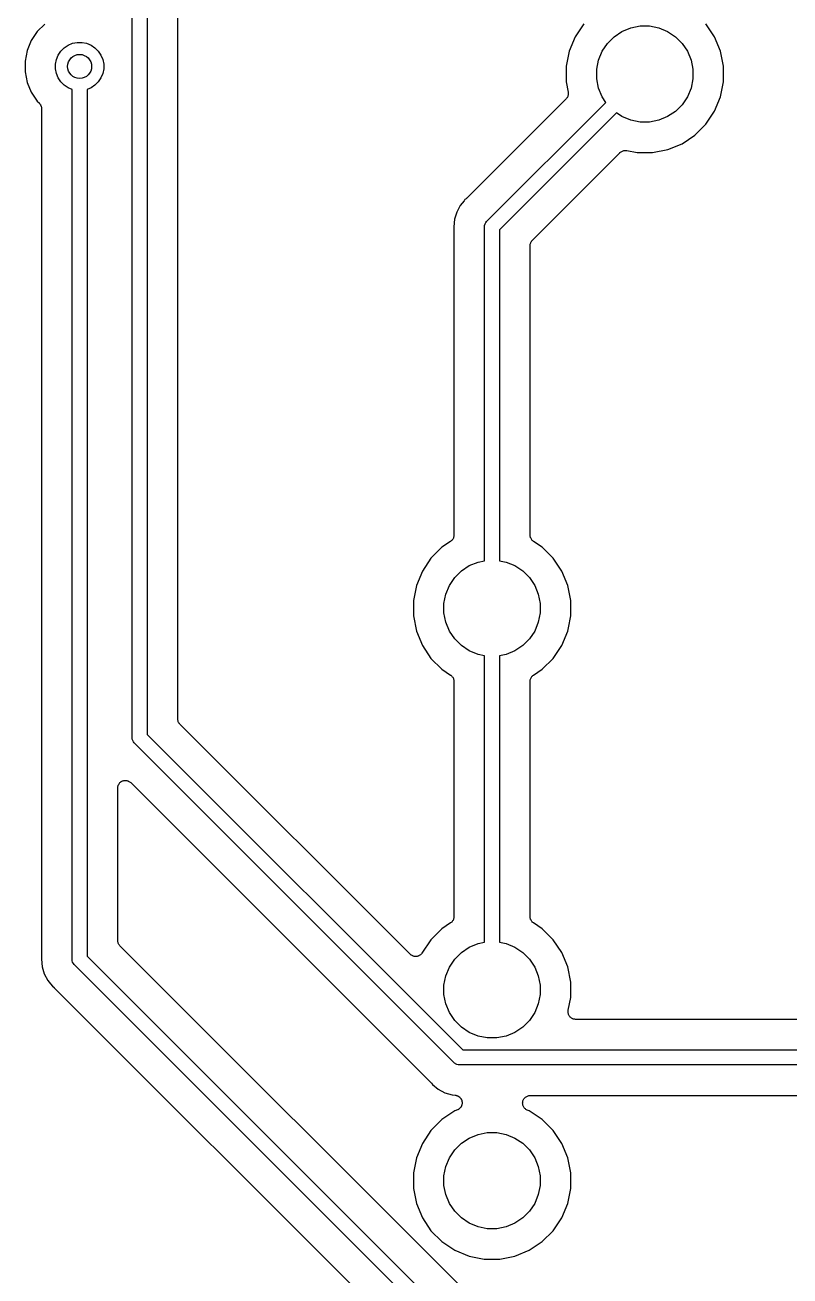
# Model space of a CAD drawing. Extents: x 19 to 115, y -142 to -17.
# Drawn here: x 65.89 to 78.61, y -60.01 to -39.19 of the extents above; entities that cross this region are included whole.
import ezdxf

# ---------------------------------------------------------------- set-up
doc = ezdxf.new("R2010")
doc.units = 0
doc.layers.add('BLACK', color=7, linetype='CONTINUOUS')

msp = doc.modelspace()

# ---------------------------------------------------------------- linework, layer by layer
at = {"layer": 'BLACK', "linetype": 'CONTINUOUS'}
for p, q in [((67.675, -51.0439), (67.675, -36.9768)), ((67.925, -36.9311), (67.925, -50.9982)), ((68.433, -50.7352), (68.433, -36.9623)), ((66.0967, -39.2992), (65.9973, -39.4479)), ((66.2232, -39.1727), (66.0967, -39.2992)), ((75.184, -39.1712), (75.0409, -39.3854)), ((75.69, -39.3836), (75.8211, -39.296)), ((75.8211, -39.296), (75.9666, -39.2357)), ((75.9666, -39.2357), (76.1212, -39.205)), ((76.1212, -39.205), (76.2788, -39.205)), ((76.2788, -39.205), (76.4334, -39.2357)), ((76.4334, -39.2357), (76.5789, -39.296)), ((76.5789, -39.296), (76.71, -39.3836)), ((77.3591, -39.3854), (77.216, -39.1712)), ((65.9973, -39.4479), (65.9289, -39.6131)), ((66.547, -39.5673), (66.6125, -39.5235)), ((66.6125, -39.5235), (66.6853, -39.4934)), ((66.6853, -39.4934), (66.7626, -39.478)), ((66.7626, -39.478), (66.8414, -39.478)), ((66.8414, -39.478), (66.9187, -39.4934)), ((66.9187, -39.4934), (66.9915, -39.5235)), ((66.9915, -39.5235), (67.057, -39.5673)), ((75.0409, -39.3854), (74.9423, -39.6235)), ((75.491, -39.6261), (75.5786, -39.495)), ((75.5786, -39.495), (75.69, -39.3836)), ((76.71, -39.3836), (76.8214, -39.495)), ((76.8214, -39.495), (76.909, -39.6261)), ((77.4577, -39.6235), (77.3591, -39.3854)), ((65.9289, -39.6131), (65.894, -39.7886)), ((66.402, -39.8386), (66.4174, -39.7613)), ((66.4174, -39.7613), (66.4475, -39.6885)), ((66.4475, -39.6885), (66.4913, -39.623)), ((66.4913, -39.623), (66.547, -39.5673)), ((67.057, -39.5673), (67.1127, -39.623)), ((67.1127, -39.623), (67.1565, -39.6885)), ((67.1565, -39.6885), (67.1866, -39.7613)), ((67.1866, -39.7613), (67.202, -39.8386)), ((74.9423, -39.6235), (74.892, -39.8762)), ((75.4307, -39.7716), (75.491, -39.6261)), ((76.909, -39.6261), (76.9693, -39.7716)), ((77.508, -39.8762), (77.4577, -39.6235)), ((65.894, -39.7886), (65.894, -39.9674)), ((65.894, -39.9674), (65.9289, -40.1429)), ((66.402, -39.9174), (66.402, -39.8386)), ((66.4174, -39.9947), (66.402, -39.9174)), ((67.202, -39.9174), (67.1866, -39.9947)), ((67.202, -39.8386), (67.202, -39.9174)), ((74.892, -39.8762), (74.892, -40.1338)), ((75.4, -39.9262), (75.4307, -39.7716)), ((75.4, -40.0838), (75.4, -39.9262)), ((76.9693, -39.7716), (77, -39.9262)), ((77, -39.9262), (77, -40.0838)), ((77.508, -40.1338), (77.508, -39.8762)), ((65.9289, -40.1429), (65.9973, -40.3081)), ((66.4475, -40.0675), (66.4174, -39.9947)), ((66.4913, -40.133), (66.4475, -40.0675)), ((66.547, -40.1887), (66.4913, -40.133)), ((67.1127, -40.133), (67.057, -40.1887)), ((67.1565, -40.0675), (67.1127, -40.133)), ((67.1866, -39.9947), (67.1565, -40.0675)), ((74.892, -40.1338), (74.9259, -40.3041)), ((75.4307, -40.2384), (75.4, -40.0838)), ((77, -40.0838), (76.9693, -40.2384)), ((77.4577, -40.3865), (77.508, -40.1338)), ((65.9973, -40.3081), (66.0967, -40.4568)), ((66.6125, -40.2325), (66.547, -40.1887)), ((66.677, -40.2592), (66.6125, -40.2325)), ((66.677, -54.7309), (66.677, -40.2592)), ((66.9915, -40.2325), (66.927, -40.2592)), ((66.927, -40.2592), (66.927, -54.6852)), ((67.057, -40.1887), (66.9915, -40.2325)), ((74.9181, -40.3788), (74.9124, -40.3891)), ((74.9183, -40.3782), (74.9181, -40.3788)), ((74.9186, -40.3777), (74.9183, -40.3782)), ((74.922, -40.3664), (74.9186, -40.3777)), ((74.9256, -40.3552), (74.922, -40.3664)), ((74.9258, -40.354), (74.9256, -40.3546)), ((74.9256, -40.3546), (74.9256, -40.3552)), ((74.927, -40.3422), (74.9258, -40.354)), ((74.9259, -40.3041), (74.926, -40.3046)), ((74.926, -40.3046), (74.926, -40.3047)), ((74.926, -40.3047), (74.926, -40.3047)), ((74.926, -40.3047), (74.9262, -40.3058)), ((74.9262, -40.3058), (74.9272, -40.3175)), ((74.9283, -40.3305), (74.927, -40.3422)), ((74.9272, -40.3175), (74.9283, -40.3293)), ((74.9283, -40.3293), (74.9282, -40.3299)), ((74.9282, -40.3299), (74.9283, -40.3305)), ((75.491, -40.3839), (75.4307, -40.2384)), ((75.5524, -40.4758), (75.491, -40.3839)), ((76.909, -40.3839), (76.8214, -40.515)), ((76.9693, -40.2384), (76.909, -40.3839)), ((77.3591, -40.6246), (77.4577, -40.3865)), ((66.0967, -40.4568), (66.1318, -40.4919)), ((66.1318, -40.4919), (66.1321, -40.4922)), ((66.1321, -40.4922), (66.1321, -40.4922)), ((66.1321, -40.4922), (66.1321, -40.4922)), ((66.1321, -40.4922), (66.133, -40.4932)), ((66.133, -40.4932), (66.1404, -40.5024)), ((66.1404, -40.5024), (66.1478, -40.5114)), ((66.1478, -40.5114), (66.1481, -40.512)), ((66.1481, -40.512), (66.1485, -40.5125)), ((66.1485, -40.5125), (66.1539, -40.523)), ((66.1539, -40.523), (66.1594, -40.5333)), ((66.1594, -40.5333), (66.1596, -40.534)), ((66.1596, -40.534), (66.1599, -40.5345)), ((66.1599, -40.5345), (66.1632, -40.5458)), ((66.1632, -40.5458), (66.1666, -40.557)), ((66.1666, -40.557), (66.1666, -40.5577)), ((66.1666, -40.5577), (66.1668, -40.5583)), ((66.1668, -40.5583), (66.1679, -40.57)), ((66.1679, -40.57), (66.169, -40.5817)), ((66.169, -40.5817), (66.169, -54.6997)), ((74.8911, -40.4187), (73.2388, -42.071)), ((73.5759, -42.4523), (75.5524, -40.4758)), ((74.8986, -40.4096), (74.8911, -40.4187)), ((74.9062, -40.4005), (74.8986, -40.4096)), ((74.9065, -40.4), (74.9062, -40.4005)), ((74.9068, -40.3995), (74.9065, -40.4)), ((74.9124, -40.3891), (74.9068, -40.3995)), ((76.8214, -40.515), (76.71, -40.6264)), ((75.7292, -40.6526), (73.785, -42.5968)), ((75.8211, -40.714), (75.7292, -40.6526)), ((75.9666, -40.7743), (75.8211, -40.714)), ((76.1212, -40.805), (75.9666, -40.7743)), ((76.4334, -40.7743), (76.2788, -40.805)), ((76.5789, -40.714), (76.4334, -40.7743)), ((76.71, -40.6264), (76.5789, -40.714)), ((77.216, -40.8388), (77.3591, -40.6246)), ((76.2788, -40.805), (76.1212, -40.805)), ((77.0338, -41.021), (77.216, -40.8388)), ((76.5815, -41.2627), (76.8196, -41.1641)), ((76.8196, -41.1641), (77.0338, -41.021)), ((74.3302, -42.77), (75.7863, -41.3139)), ((75.7863, -41.3139), (75.7867, -41.3135)), ((75.7867, -41.3135), (75.7876, -41.3126)), ((75.7867, -41.3135), (75.7867, -41.3135)), ((75.7867, -41.3135), (75.7867, -41.3135)), ((75.7876, -41.3126), (75.7968, -41.3053)), ((75.7968, -41.3053), (75.8059, -41.2978)), ((75.8059, -41.2978), (75.8065, -41.2976)), ((75.8065, -41.2976), (75.8069, -41.2972)), ((75.8069, -41.2972), (75.8174, -41.2918)), ((75.8174, -41.2918), (75.8278, -41.2862)), ((75.8278, -41.2862), (75.8284, -41.2861)), ((75.8284, -41.2861), (75.8289, -41.2858)), ((75.8289, -41.2858), (75.8402, -41.2825)), ((75.8402, -41.2825), (75.8516, -41.2791)), ((75.8516, -41.2791), (75.8522, -41.279)), ((75.8522, -41.279), (75.8528, -41.2789)), ((75.8528, -41.2789), (75.8644, -41.2778)), ((75.8644, -41.2778), (75.8762, -41.2767)), ((75.8762, -41.2767), (75.8768, -41.2767)), ((75.8768, -41.2767), (75.8774, -41.2767)), ((75.8774, -41.2767), (75.8891, -41.278)), ((75.8891, -41.278), (75.9009, -41.2791)), ((75.9009, -41.2791), (76.0712, -41.313)), ((76.0712, -41.313), (76.3288, -41.313)), ((76.3288, -41.313), (76.5815, -41.2627)), ((73.1311, -42.1916), (73.0724, -42.3016)), ((73.1944, -42.1146), (73.1311, -42.1916)), ((73.2102, -42.0952), (73.1944, -42.1146)), ((73.1944, -42.1146), (73.1944, -42.1146)), ((73.2296, -42.0794), (73.2102, -42.0952)), ((73.2334, -42.0756), (73.2296, -42.0794)), ((73.2375, -42.0722), (73.2334, -42.0756)), ((73.2388, -42.071), (73.2375, -42.0722)), ((73.0362, -42.4209), (73.0239, -42.545)), ((73.0724, -42.3016), (73.0362, -42.4209)), ((73.5556, -42.4752), (73.5673, -42.4609)), ((73.5673, -42.4609), (73.5712, -42.4562)), ((73.5673, -42.4609), (73.5673, -42.4609)), ((73.5712, -42.4562), (73.5759, -42.4523)), ((73.0239, -42.545), (73.0264, -42.5699)), ((73.0264, -42.5699), (73.0266, -42.5716)), ((73.0266, -42.5716), (73.0265, -42.577)), ((73.0265, -42.577), (73.027, -42.5823)), ((73.027, -42.5823), (73.027, -47.677)), ((73.5344, -42.545), (73.5355, -42.5339)), ((73.535, -42.5511), (73.5344, -42.545)), ((73.535, -48.1042), (73.535, -42.5511)), ((73.5355, -42.5339), (73.5368, -42.5205)), ((73.5368, -42.5205), (73.5382, -42.5158)), ((73.5382, -42.5158), (73.544, -42.4969)), ((73.544, -42.4969), (73.5556, -42.4752)), ((73.785, -42.5968), (73.785, -48.1042)), ((74.293, -42.858), (74.2943, -42.8464)), ((74.293, -42.8593), (74.293, -42.858)), ((74.293, -42.8594), (74.293, -42.8593)), ((74.293, -42.8598), (74.293, -42.8594)), ((74.293, -42.8594), (74.293, -42.8594)), ((74.293, -47.677), (74.293, -42.8598)), ((74.2943, -42.8464), (74.2955, -42.8347)), ((74.2955, -42.8347), (74.2957, -42.8341)), ((74.2957, -42.8341), (74.2958, -42.8334)), ((74.2958, -42.8334), (74.2993, -42.8222)), ((74.2993, -42.8222), (74.3028, -42.811)), ((74.3028, -42.811), (74.3031, -42.8104)), ((74.3031, -42.8104), (74.3033, -42.8098)), ((74.3033, -42.8098), (74.3089, -42.7995)), ((74.3089, -42.7995), (74.3145, -42.7892)), ((74.3145, -42.7892), (74.3149, -42.7886)), ((74.3149, -42.7886), (74.3152, -42.788)), ((74.3152, -42.788), (74.3227, -42.7791)), ((74.3227, -42.7791), (74.3302, -42.77)), ((72.8262, -47.879), (72.644, -48.0612)), ((72.9706, -47.7826), (72.8262, -47.879)), ((72.9797, -47.7751), (72.9706, -47.7826)), ((72.9889, -47.7677), (72.9797, -47.7751)), ((72.9892, -47.7672), (72.9889, -47.7677)), ((72.9897, -47.7668), (72.9892, -47.7672)), ((72.9972, -47.7577), (72.9897, -47.7668)), ((73.0048, -47.7487), (72.9972, -47.7577)), ((73.0051, -47.7482), (73.0048, -47.7487)), ((73.0055, -47.7477), (73.0051, -47.7482)), ((73.011, -47.7373), (73.0055, -47.7477)), ((73.0167, -47.727), (73.011, -47.7373)), ((73.0169, -47.7264), (73.0167, -47.727)), ((73.0172, -47.7259), (73.0169, -47.7264)), ((73.0206, -47.7146), (73.0172, -47.7259)), ((73.0242, -47.7034), (73.0206, -47.7146)), ((73.0243, -47.7027), (73.0242, -47.7034)), ((73.0245, -47.7022), (73.0243, -47.7027)), ((73.0257, -47.6905), (73.0245, -47.7022)), ((73.027, -47.6787), (73.0257, -47.6905)), ((73.027, -47.677), (73.027, -47.6775)), ((73.027, -47.6775), (73.027, -47.6775)), ((73.027, -47.6775), (73.027, -47.6775)), ((73.027, -47.6775), (73.027, -47.6787)), ((74.2942, -47.6887), (74.293, -47.677)), ((74.2952, -47.7004), (74.2942, -47.6887)), ((74.2954, -47.701), (74.2952, -47.7004)), ((74.2954, -47.7016), (74.2954, -47.701)), ((74.2988, -47.7129), (74.2954, -47.7016)), ((74.3021, -47.7242), (74.2988, -47.7129)), ((74.3024, -47.7248), (74.3021, -47.7242)), ((74.3026, -47.7254), (74.3024, -47.7248)), ((74.3081, -47.7358), (74.3026, -47.7254)), ((74.3135, -47.7462), (74.3081, -47.7358)), ((74.3139, -47.7467), (74.3135, -47.7462)), ((74.3142, -47.7472), (74.3139, -47.7467)), ((74.3217, -47.7564), (74.3142, -47.7472)), ((74.329, -47.7656), (74.3217, -47.7564)), ((74.3295, -47.766), (74.329, -47.7656)), ((74.3299, -47.7664), (74.3295, -47.766)), ((74.3389, -47.7739), (74.3299, -47.7664)), ((74.348, -47.7816), (74.3389, -47.7739)), ((74.349, -47.7822), (74.348, -47.7816)), ((74.349, -47.7823), (74.349, -47.7822)), ((74.349, -47.7822), (74.349, -47.7822)), ((74.3494, -47.7826), (74.349, -47.7823)), ((74.4938, -47.879), (74.3494, -47.7826)), ((74.676, -48.0612), (74.4938, -47.879)), ((72.644, -48.0612), (72.5009, -48.2754)), ((74.8191, -48.2754), (74.676, -48.0612)), ((72.5009, -48.2754), (72.4023, -48.5135)), ((73.0386, -48.385), (73.15, -48.2736)), ((73.15, -48.2736), (73.2811, -48.186)), ((73.2811, -48.186), (73.4266, -48.1257)), ((73.4266, -48.1257), (73.535, -48.1042)), ((73.785, -48.1042), (73.8934, -48.1257)), ((73.8934, -48.1257), (74.0389, -48.186)), ((74.0389, -48.186), (74.17, -48.2736)), ((74.17, -48.2736), (74.2814, -48.385)), ((74.9177, -48.5135), (74.8191, -48.2754)), ((72.951, -48.5161), (73.0386, -48.385)), ((74.2814, -48.385), (74.369, -48.5161)), ((72.4023, -48.5135), (72.352, -48.7662)), ((72.86, -48.8162), (72.8907, -48.6616)), ((72.8907, -48.6616), (72.951, -48.5161)), ((74.369, -48.5161), (74.4293, -48.6616)), ((74.4293, -48.6616), (74.46, -48.8162)), ((74.9291, -48.5707), (74.9177, -48.5135)), ((74.968, -48.7662), (74.9291, -48.5707)), ((72.352, -48.7662), (72.352, -49.0238)), ((72.86, -48.9738), (72.86, -48.8162)), ((74.46, -48.8162), (74.46, -48.9738)), ((74.968, -49.0238), (74.968, -48.7662)), ((72.352, -49.0238), (72.4023, -49.2765)), ((72.8907, -49.1284), (72.86, -48.9738)), ((72.951, -49.2739), (72.8907, -49.1284)), ((74.4293, -49.1284), (74.369, -49.2739)), ((74.46, -48.9738), (74.4293, -49.1284)), ((74.9291, -49.2193), (74.968, -49.0238)), ((72.4023, -49.2765), (72.5009, -49.5146)), ((73.0386, -49.405), (72.951, -49.2739)), ((74.369, -49.2739), (74.2814, -49.405)), ((74.8191, -49.5146), (74.9177, -49.2765)), ((74.9177, -49.2765), (74.9291, -49.2193)), ((74.9291, -49.2193), (74.9291, -49.2193)), ((72.5009, -49.5146), (72.644, -49.7288)), ((73.15, -49.5164), (73.0386, -49.405)), ((73.2811, -49.604), (73.15, -49.5164)), ((74.17, -49.5164), (74.0389, -49.604)), ((74.2814, -49.405), (74.17, -49.5164)), ((74.676, -49.7288), (74.8191, -49.5146)), ((72.644, -49.7288), (72.8262, -49.911)), ((73.4266, -49.6643), (73.2811, -49.604)), ((73.535, -49.6858), (73.4266, -49.6643)), ((73.535, -54.4542), (73.535, -49.6858)), ((73.8934, -49.6643), (73.785, -49.6858)), ((73.785, -49.6858), (73.785, -54.4542)), ((74.0389, -49.604), (73.8934, -49.6643)), ((74.4938, -49.911), (74.676, -49.7288)), ((72.8262, -49.911), (72.9706, -50.0074)), ((74.3494, -50.0074), (74.4938, -49.911)), ((72.9706, -50.0074), (72.971, -50.0077)), ((72.971, -50.0077), (72.971, -50.0078)), ((72.971, -50.0078), (72.971, -50.0078)), ((72.971, -50.0078), (72.972, -50.0084)), ((72.972, -50.0084), (72.9811, -50.0161)), ((72.9811, -50.0161), (72.9901, -50.0236)), ((72.9901, -50.0236), (72.9905, -50.024)), ((72.9905, -50.024), (72.991, -50.0244)), ((72.991, -50.0244), (72.9983, -50.0336)), ((72.9983, -50.0336), (73.0058, -50.0428)), ((73.0058, -50.0428), (73.0061, -50.0433)), ((73.0061, -50.0433), (73.0065, -50.0438)), ((73.0065, -50.0438), (73.0119, -50.0542)), ((73.0119, -50.0542), (73.0174, -50.0646)), ((73.0174, -50.0646), (73.0176, -50.0652)), ((73.0176, -50.0652), (73.0179, -50.0658)), ((73.0179, -50.0658), (73.0212, -50.0771)), ((73.0212, -50.0771), (73.0246, -50.0884)), ((73.0246, -50.0884), (73.0246, -50.089)), ((73.0246, -50.089), (73.0248, -50.0896)), ((73.0248, -50.0896), (73.0258, -50.1013)), ((73.0258, -50.1013), (73.027, -50.113)), ((73.027, -50.113), (73.027, -54.027)), ((74.293, -50.1113), (74.2943, -50.0995)), ((74.293, -50.1125), (74.293, -50.1113)), ((74.293, -50.1125), (74.293, -50.1125)), ((74.293, -50.1125), (74.293, -50.1125)), ((74.293, -50.113), (74.293, -50.1125)), ((74.293, -54.027), (74.293, -50.113)), ((74.2943, -50.0995), (74.2955, -50.0878)), ((74.2955, -50.0878), (74.2957, -50.0872)), ((74.2957, -50.0872), (74.2958, -50.0866)), ((74.2958, -50.0866), (74.2993, -50.0754)), ((74.2993, -50.0754), (74.3028, -50.0641)), ((74.3028, -50.0641), (74.3031, -50.0636)), ((74.3031, -50.0636), (74.3033, -50.063)), ((74.3033, -50.063), (74.3089, -50.0527)), ((74.3089, -50.0527), (74.3145, -50.0423)), ((74.3145, -50.0423), (74.3149, -50.0418)), ((74.3149, -50.0418), (74.3152, -50.0413)), ((74.3152, -50.0413), (74.3228, -50.0323)), ((74.3228, -50.0323), (74.3303, -50.0232)), ((74.3303, -50.0232), (74.3307, -50.0228)), ((74.3307, -50.0228), (74.3311, -50.0223)), ((74.3311, -50.0223), (74.3403, -50.0149)), ((74.3403, -50.0149), (74.3494, -50.0074)), ((68.4341, -50.7469), (68.433, -50.7352)), ((68.4352, -50.7586), (68.4341, -50.7469)), ((68.4354, -50.7592), (68.4352, -50.7586)), ((68.4354, -50.7599), (68.4354, -50.7592)), ((68.4388, -50.7711), (68.4354, -50.7599)), ((68.4421, -50.7824), (68.4388, -50.7711)), ((68.4424, -50.783), (68.4421, -50.7824)), ((68.4426, -50.7836), (68.4424, -50.783)), ((68.4481, -50.794), (68.4426, -50.7836)), ((68.4535, -50.8044), (68.4481, -50.794)), ((67.925, -50.9982), (73.1718, -56.245)), ((68.4539, -50.8049), (68.4535, -50.8044)), ((68.4542, -50.8055), (68.4539, -50.8049)), ((68.4616, -50.8146), (68.4542, -50.8055)), ((68.469, -50.8237), (68.4616, -50.8146)), ((68.4699, -50.8247), (68.469, -50.8237)), ((68.4702, -50.825), (68.4699, -50.8247)), ((68.4699, -50.8247), (68.4699, -50.8247)), ((68.4699, -50.8247), (68.4699, -50.8247)), ((72.2992, -54.654), (68.4702, -50.825)), ((67.6744, -51.05), (67.675, -51.0439)), ((67.6768, -51.0745), (67.6744, -51.05)), ((67.684, -51.0981), (67.6768, -51.0745)), ((67.6956, -51.1198), (67.684, -51.0981)), ((67.7064, -51.1329), (67.6956, -51.1198)), ((67.7112, -51.1388), (67.7064, -51.1329)), ((67.716, -51.1427), (67.7112, -51.1388)), ((73.0273, -56.4541), (67.716, -51.1427)), ((67.4415, -51.8487), (67.4451, -51.8372)), ((67.4451, -51.8372), (67.4452, -51.837)), ((67.4452, -51.837), (67.4453, -51.8368)), ((67.4453, -51.8368), (67.4511, -51.8261)), ((67.4511, -51.8261), (67.457, -51.8154)), ((67.457, -51.8154), (67.4571, -51.8152)), ((67.4571, -51.8152), (67.4572, -51.8151)), ((67.4572, -51.8151), (67.465, -51.8058)), ((67.465, -51.8058), (67.4728, -51.7964)), ((67.4728, -51.7964), (67.473, -51.7962)), ((67.473, -51.7962), (67.4731, -51.7961)), ((67.4731, -51.7961), (67.4826, -51.7885)), ((67.4826, -51.7885), (67.4921, -51.7808)), ((67.4921, -51.7808), (67.4923, -51.7807)), ((67.4923, -51.7807), (67.4925, -51.7805)), ((67.4925, -51.7805), (67.5032, -51.7749)), ((67.5032, -51.7749), (67.514, -51.7692)), ((67.514, -51.7692), (67.5142, -51.7692)), ((67.5142, -51.7692), (67.5144, -51.7691)), ((67.5144, -51.7691), (67.5261, -51.7656)), ((67.5261, -51.7656), (67.5378, -51.7621)), ((67.5378, -51.7621), (67.538, -51.7621)), ((67.538, -51.7621), (67.5382, -51.7621)), ((67.5382, -51.7621), (67.5504, -51.7609)), ((67.5504, -51.7609), (67.5624, -51.7598)), ((67.5624, -51.7598), (67.5627, -51.7598)), ((67.5627, -51.7598), (67.5629, -51.7598)), ((67.5629, -51.7598), (67.575, -51.7611)), ((67.575, -51.7611), (67.5871, -51.7623)), ((67.5871, -51.7623), (67.5873, -51.7624)), ((67.5873, -51.7624), (67.5875, -51.7624)), ((67.5875, -51.7624), (67.5993, -51.766)), ((67.5993, -51.766), (67.6108, -51.7696)), ((67.6108, -51.7696), (67.611, -51.7697)), ((67.611, -51.7697), (67.6112, -51.7697)), ((67.6112, -51.7697), (67.6221, -51.7756)), ((67.6221, -51.7756), (67.6326, -51.7813)), ((67.6326, -51.7813), (67.6328, -51.7814)), ((67.6328, -51.7814), (67.633, -51.7815)), ((67.633, -51.7815), (67.6424, -51.7892)), ((67.6424, -51.7892), (67.6518, -51.797)), ((67.6518, -51.797), (72.646, -56.7912)), ((67.435, -51.885), (67.4364, -51.8728)), ((67.435, -51.8855), (67.435, -51.885)), ((67.435, -51.8868), (67.435, -51.8855)), ((67.435, -51.8855), (67.435, -51.8855)), ((67.435, -51.8855), (67.435, -51.8855)), ((67.435, -54.4222), (67.435, -51.8868)), ((67.4364, -51.8728), (67.4377, -51.8608)), ((67.4377, -51.8606), (67.4378, -51.8604)), ((67.4377, -51.8608), (67.4377, -51.8606)), ((67.4378, -51.8604), (67.4415, -51.8487)), ((72.9797, -54.1251), (72.9706, -54.1326)), ((72.9889, -54.1177), (72.9797, -54.1251)), ((72.9892, -54.1172), (72.9889, -54.1177)), ((72.9897, -54.1168), (72.9892, -54.1172)), ((72.9972, -54.1077), (72.9897, -54.1168)), ((73.0048, -54.0987), (72.9972, -54.1077)), ((73.0051, -54.0982), (73.0048, -54.0987)), ((73.0055, -54.0977), (73.0051, -54.0982)), ((73.011, -54.0873), (73.0055, -54.0977)), ((73.0167, -54.077), (73.011, -54.0873)), ((73.0169, -54.0764), (73.0167, -54.077)), ((73.0172, -54.0759), (73.0169, -54.0764)), ((73.0206, -54.0646), (73.0172, -54.0759)), ((73.0242, -54.0534), (73.0206, -54.0646)), ((73.0243, -54.0527), (73.0242, -54.0534)), ((73.0245, -54.0522), (73.0243, -54.0527)), ((73.0257, -54.0405), (73.0245, -54.0522)), ((73.027, -54.0287), (73.0257, -54.0405)), ((73.027, -54.027), (73.027, -54.0275)), ((73.027, -54.0275), (73.027, -54.0275)), ((73.027, -54.0275), (73.027, -54.0275)), ((73.027, -54.0275), (73.027, -54.0287)), ((74.2942, -54.0387), (74.293, -54.027)), ((74.2952, -54.0504), (74.2942, -54.0387)), ((74.2954, -54.051), (74.2952, -54.0504)), ((74.2954, -54.0516), (74.2954, -54.051)), ((74.2988, -54.0629), (74.2954, -54.0516)), ((74.3021, -54.0742), (74.2988, -54.0629)), ((74.3024, -54.0748), (74.3021, -54.0742)), ((74.3026, -54.0754), (74.3024, -54.0748)), ((74.3081, -54.0858), (74.3026, -54.0754)), ((74.3135, -54.0962), (74.3081, -54.0858)), ((74.3139, -54.0967), (74.3135, -54.0962)), ((74.3142, -54.0972), (74.3139, -54.0967)), ((74.3217, -54.1064), (74.3142, -54.0972)), ((74.329, -54.1156), (74.3217, -54.1064)), ((74.3295, -54.116), (74.329, -54.1156)), ((74.3299, -54.1164), (74.3295, -54.116)), ((74.3389, -54.1239), (74.3299, -54.1164)), ((74.348, -54.1316), (74.3389, -54.1239)), ((72.8262, -54.229), (72.644, -54.4112)), ((72.9706, -54.1326), (72.8262, -54.229)), ((74.349, -54.1322), (74.348, -54.1316)), ((74.349, -54.1323), (74.349, -54.1322)), ((74.349, -54.1322), (74.349, -54.1322)), ((74.3494, -54.1326), (74.349, -54.1323)), ((74.4938, -54.229), (74.3494, -54.1326)), ((74.676, -54.4112), (74.4938, -54.229)), ((67.4361, -54.4339), (67.435, -54.4222)), ((67.4372, -54.4456), (67.4361, -54.4339)), ((67.4374, -54.4462), (67.4372, -54.4456)), ((67.4374, -54.4469), (67.4374, -54.4462)), ((67.4408, -54.4581), (67.4374, -54.4469)), ((67.4441, -54.4694), (67.4408, -54.4581)), ((67.4444, -54.47), (67.4441, -54.4694)), ((67.4446, -54.4706), (67.4444, -54.47)), ((67.4501, -54.481), (67.4446, -54.4706)), ((67.4555, -54.4914), (67.4501, -54.481)), ((67.4559, -54.4919), (67.4555, -54.4914)), ((67.4562, -54.4925), (67.4559, -54.4919)), ((67.4636, -54.5016), (67.4562, -54.4925)), ((67.471, -54.5107), (67.4636, -54.5016)), ((67.4719, -54.5117), (67.471, -54.5107)), ((67.4722, -54.512), (67.4719, -54.5117)), ((67.4719, -54.5117), (67.4719, -54.5117)), ((67.4719, -54.5117), (67.4719, -54.5117)), ((73.2463, -60.2861), (67.4722, -54.512)), ((72.644, -54.4112), (72.4946, -54.6348)), ((73.15, -54.6236), (73.2811, -54.536)), ((73.2811, -54.536), (73.4266, -54.4757)), ((73.4266, -54.4757), (73.535, -54.4542)), ((73.785, -54.4542), (73.8934, -54.4757)), ((73.8934, -54.4757), (74.0389, -54.536)), ((74.0389, -54.536), (74.17, -54.6236)), ((74.8191, -54.6254), (74.676, -54.4112)), ((66.1684, -54.7121), (66.1659, -54.737)), ((66.1659, -54.737), (66.1782, -54.8611)), ((66.169, -54.7014), (66.1684, -54.7068)), ((66.1684, -54.7068), (66.1684, -54.7121)), ((66.169, -54.6997), (66.169, -54.7014)), ((66.6764, -54.737), (66.677, -54.7309)), ((66.677, -54.7431), (66.6764, -54.737)), ((66.6779, -54.7526), (66.677, -54.7431)), ((66.927, -54.6852), (73.1892, -60.9474)), ((72.3085, -54.6617), (72.2992, -54.654)), ((72.3177, -54.6693), (72.3085, -54.6617)), ((72.3181, -54.6695), (72.3177, -54.6693)), ((72.3184, -54.6698), (72.3181, -54.6695)), ((72.329, -54.6754), (72.3184, -54.6698)), ((72.3395, -54.6812), (72.329, -54.6754)), ((72.3399, -54.6813), (72.3395, -54.6812)), ((72.3402, -54.6815), (72.3399, -54.6813)), ((72.3518, -54.685), (72.3402, -54.6815)), ((72.3632, -54.6886), (72.3518, -54.685)), ((72.3635, -54.6886), (72.3632, -54.6886)), ((72.3639, -54.6887), (72.3635, -54.6886)), ((72.376, -54.6899), (72.3639, -54.6887)), ((72.3878, -54.6912), (72.376, -54.6899)), ((72.3882, -54.6912), (72.3878, -54.6912)), ((72.3886, -54.6912), (72.3882, -54.6912)), ((72.4006, -54.6901), (72.3886, -54.6912)), ((72.4125, -54.689), (72.4006, -54.6901)), ((72.4129, -54.6889), (72.4125, -54.689)), ((72.4133, -54.6889), (72.4129, -54.6889)), ((72.4249, -54.6854), (72.4133, -54.6889)), ((72.4363, -54.6821), (72.4249, -54.6854)), ((72.4366, -54.6819), (72.4363, -54.6821)), ((72.437, -54.6818), (72.4366, -54.6819)), ((72.4478, -54.6761), (72.437, -54.6818)), ((72.4583, -54.6707), (72.4478, -54.6761)), ((72.4586, -54.6704), (72.4583, -54.6707)), ((72.4589, -54.6702), (72.4586, -54.6704)), ((72.4682, -54.6627), (72.4589, -54.6702)), ((72.4776, -54.6552), (72.4682, -54.6627)), ((72.4779, -54.6549), (72.4776, -54.6552)), ((72.4782, -54.6546), (72.4779, -54.6549)), ((72.4858, -54.6455), (72.4782, -54.6546)), ((72.4936, -54.6362), (72.4858, -54.6455)), ((72.494, -54.6356), (72.4936, -54.6362)), ((72.4941, -54.6356), (72.494, -54.6356)), ((72.4946, -54.6348), (72.4941, -54.6356)), ((72.4941, -54.6356), (72.4941, -54.6356)), ((72.951, -54.8661), (73.0386, -54.735)), ((73.0386, -54.735), (73.15, -54.6236)), ((74.17, -54.6236), (74.2814, -54.735)), ((74.2814, -54.735), (74.369, -54.8661)), ((74.9177, -54.8635), (74.8191, -54.6254)), ((66.1782, -54.8611), (66.2144, -54.9804)), ((66.6788, -54.7615), (66.6779, -54.7526)), ((66.686, -54.7851), (66.6788, -54.7615)), ((66.6976, -54.8068), (66.686, -54.7851)), ((66.709, -54.8207), (66.6976, -54.8068)), ((66.7132, -54.8258), (66.709, -54.8207)), ((66.718, -54.8297), (66.7132, -54.8258)), ((73.0124, -61.1242), (66.718, -54.8297)), ((72.8907, -55.0116), (72.951, -54.8661)), ((74.369, -54.8661), (74.4293, -55.0116)), ((74.968, -55.1162), (74.9177, -54.8635)), ((66.2144, -54.9804), (66.2731, -55.0904)), ((66.2731, -55.0904), (66.3191, -55.1464)), ((66.3191, -55.1464), (66.3191, -55.1464)), ((66.3191, -55.1464), (66.3522, -55.1868)), ((72.86, -55.1662), (72.8907, -55.0116)), ((72.86, -55.3238), (72.86, -55.1662)), ((74.4293, -55.0116), (74.46, -55.1662)), ((74.46, -55.1662), (74.46, -55.3238)), ((74.968, -55.3738), (74.968, -55.1162)), ((66.3522, -55.1868), (66.3716, -55.2026)), ((66.3716, -55.2026), (66.3729, -55.2038)), ((66.3729, -55.2038), (66.3767, -55.2076)), ((66.3767, -55.2076), (66.3808, -55.211)), ((66.3808, -55.211), (72.3511, -61.1813)), ((72.8907, -55.4784), (72.86, -55.3238)), ((74.46, -55.3238), (74.4293, -55.4784)), ((74.9259, -55.5852), (74.968, -55.3738)), ((72.951, -55.6239), (72.8907, -55.4784)), ((74.4293, -55.4784), (74.369, -55.6239)), ((73.0386, -55.755), (72.951, -55.6239)), ((73.15, -55.8664), (73.0386, -55.755)), ((74.2814, -55.755), (74.17, -55.8664)), ((74.369, -55.6239), (74.2814, -55.755)), ((74.9235, -55.6091), (74.9248, -55.5972)), ((74.9235, -55.6095), (74.9235, -55.6091)), ((74.9235, -55.6099), (74.9235, -55.6095)), ((74.9247, -55.6219), (74.9235, -55.6099)), ((74.9258, -55.6338), (74.9247, -55.6219)), ((74.9248, -55.5972), (74.9259, -55.5852)), ((74.9259, -55.6342), (74.9258, -55.6338)), ((74.9259, -55.6346), (74.9259, -55.6342)), ((74.9294, -55.6462), (74.9259, -55.6346)), ((74.9328, -55.6576), (74.9294, -55.6462)), ((74.9329, -55.6579), (74.9328, -55.6576)), ((74.933, -55.6583), (74.9329, -55.6579)), ((74.9387, -55.6689), (74.933, -55.6583)), ((74.9442, -55.6795), (74.9387, -55.6689)), ((74.9445, -55.6798), (74.9442, -55.6795)), ((74.9447, -55.6802), (74.9445, -55.6798)), ((74.9522, -55.6895), (74.9447, -55.6802)), ((74.9598, -55.6989), (74.9522, -55.6895)), ((74.9601, -55.6991), (74.9598, -55.6989)), ((74.9603, -55.6994), (74.9601, -55.6991)), ((74.9696, -55.7071), (74.9603, -55.6994)), ((74.9788, -55.7148), (74.9696, -55.7071)), ((74.9791, -55.715), (74.9788, -55.7148)), ((74.9794, -55.7152), (74.9791, -55.715)), ((74.99, -55.7209), (74.9794, -55.7152)), ((75.0005, -55.7267), (74.99, -55.7209)), ((75.0009, -55.7268), (75.0005, -55.7267)), ((75.0012, -55.727), (75.0009, -55.7268)), ((75.0126, -55.7306), (75.0012, -55.727)), ((75.0241, -55.7342), (75.0126, -55.7306)), ((75.0245, -55.7343), (75.0241, -55.7342)), ((75.0249, -55.7344), (75.0245, -55.7343)), ((75.0368, -55.7356), (75.0249, -55.7344)), ((75.0487, -55.737), (75.0368, -55.7356)), ((75.0495, -55.737), (75.0487, -55.737)), ((75.0505, -55.737), (75.0495, -55.737)), ((75.0495, -55.737), (75.0495, -55.737)), ((75.0495, -55.737), (75.0495, -55.737)), ((82.4295, -55.737), (75.0505, -55.737)), ((73.2811, -55.954), (73.15, -55.8664)), ((73.4266, -56.0143), (73.2811, -55.954)), ((74.0389, -55.954), (73.8934, -56.0143)), ((74.17, -55.8664), (74.0389, -55.954)), ((73.5812, -56.045), (73.4266, -56.0143)), ((73.7388, -56.045), (73.5812, -56.045)), ((73.8934, -56.0143), (73.7388, -56.045)), ((73.1718, -56.245), (87.6372, -56.245)), ((73.0312, -56.4588), (73.0273, -56.4541)), ((73.0359, -56.4627), (73.0312, -56.4588)), ((73.0469, -56.4717), (73.0359, -56.4627)), ((73.0359, -56.4627), (73.0359, -56.4627)), ((73.0502, -56.4744), (73.0469, -56.4717)), ((73.0719, -56.486), (73.0502, -56.4744)), ((73.0955, -56.4932), (73.0719, -56.486)), ((73.1139, -56.495), (73.0955, -56.4932)), ((73.12, -56.4956), (73.1139, -56.495)), ((73.1139, -56.495), (73.1139, -56.495)), ((73.1261, -56.495), (73.12, -56.4956)), ((87.6829, -56.495), (73.1261, -56.495)), ((72.646, -56.7912), (72.6472, -56.7925)), ((72.6472, -56.7925), (72.6506, -56.7967)), ((72.6506, -56.7967), (72.6544, -56.8004)), ((72.6544, -56.8004), (72.6702, -56.8198)), ((72.6702, -56.8198), (72.7666, -56.8989)), ((72.7666, -56.8989), (72.8766, -56.9576)), ((72.8766, -56.9576), (72.9959, -56.9938)), ((72.9959, -56.9938), (73.0481, -56.999)), ((73.0481, -56.999), (73.0499, -56.9992)), ((73.0499, -56.9992), (73.0558, -57.0004)), ((73.0558, -57.0004), (73.0619, -57.0011)), ((73.0619, -57.0011), (73.0679, -57.003)), ((73.0679, -57.003), (73.0741, -57.0043)), ((73.0741, -57.0043), (73.0797, -57.0067)), ((73.0797, -57.0067), (73.0855, -57.0086)), ((73.0855, -57.0086), (73.0911, -57.0116)), ((73.0911, -57.0116), (73.0969, -57.0141)), ((73.0969, -57.0141), (73.1019, -57.0175)), ((73.1019, -57.0175), (73.1072, -57.0205)), ((73.1072, -57.0205), (73.1121, -57.0245)), ((73.1121, -57.0245), (73.1174, -57.0281)), ((73.1174, -57.0281), (73.1216, -57.0325)), ((73.1216, -57.0325), (73.1263, -57.0364)), ((73.1263, -57.0364), (73.1302, -57.0413)), ((73.1302, -57.0413), (73.1347, -57.0458)), ((74.1983, -57.0492), (74.206, -57.0399)), ((74.206, -57.0399), (74.2061, -57.0398)), ((74.2061, -57.0398), (74.2062, -57.0397)), ((74.2062, -57.0397), (74.2156, -57.032)), ((74.2156, -57.032), (74.2252, -57.0242)), ((74.2252, -57.0242), (74.2253, -57.0242)), ((74.2253, -57.0242), (74.2254, -57.0241)), ((74.2254, -57.0241), (74.2363, -57.0183)), ((74.2363, -57.0183), (74.2471, -57.0126)), ((74.2471, -57.0126), (74.2472, -57.0126)), ((74.2472, -57.0126), (74.2473, -57.0125)), ((74.2473, -57.0125), (74.2592, -57.0089)), ((74.2592, -57.0089), (74.2708, -57.0054)), ((74.2708, -57.0054), (74.2709, -57.0054)), ((74.2709, -57.0054), (74.2711, -57.0054)), ((74.2711, -57.0054), (74.2834, -57.0042)), ((74.2834, -57.0042), (74.2955, -57.003)), ((74.2955, -57.003), (83.1845, -57.003)), ((73.0843, -57.2427), (73.0404, -57.2609)), ((73.0896, -57.2398), (73.0843, -57.2427)), ((73.0952, -57.2375), (73.0896, -57.2398)), ((73.1005, -57.234), (73.0952, -57.2375)), ((73.1061, -57.231), (73.1005, -57.234)), ((73.1108, -57.2272), (73.1061, -57.231)), ((73.1159, -57.2238), (73.1108, -57.2272)), ((73.1204, -57.2194), (73.1159, -57.2238)), ((73.1253, -57.2153), (73.1204, -57.2194)), ((73.1292, -57.2106), (73.1253, -57.2153)), ((73.1335, -57.2064), (73.1292, -57.2106)), ((73.137, -57.2011), (73.1335, -57.2064)), ((73.1347, -57.0458), (73.138, -57.0509)), ((73.1411, -57.1962), (73.137, -57.2011)), ((73.138, -57.0509), (73.1418, -57.0556)), ((73.144, -57.1909), (73.1411, -57.1962)), ((73.1418, -57.0556), (73.1448, -57.0613)), ((73.1474, -57.1858), (73.144, -57.1909)), ((73.1448, -57.0613), (73.1482, -57.0666)), ((73.1498, -57.18), (73.1474, -57.1858)), ((73.1482, -57.0666), (73.1505, -57.0722)), ((73.1528, -57.1744), (73.1498, -57.18)), ((73.1505, -57.0722), (73.1533, -57.0776)), ((73.1546, -57.1686), (73.1528, -57.1744)), ((73.1533, -57.0776), (73.1551, -57.0837)), ((73.157, -57.163), (73.1546, -57.1686)), ((73.1551, -57.0837), (73.1575, -57.0896)), ((73.1583, -57.1568), (73.157, -57.163)), ((73.1575, -57.0896), (73.1587, -57.0955)), ((73.1601, -57.1507), (73.1583, -57.1568)), ((73.1587, -57.0955), (73.1604, -57.1014)), ((73.1607, -57.1447), (73.1601, -57.1507)), ((73.1604, -57.1014), (73.161, -57.1077)), ((73.162, -57.1387), (73.1607, -57.1447)), ((73.161, -57.1077), (73.1622, -57.1139)), ((73.1627, -57.126), (73.162, -57.1323)), ((73.162, -57.1323), (73.162, -57.1387)), ((73.1622, -57.1139), (73.1621, -57.12)), ((73.1621, -57.12), (73.1627, -57.126)), ((74.1685, -57.1289), (74.1698, -57.1168)), ((74.1685, -57.129), (74.1685, -57.1289)), ((74.1685, -57.1291), (74.1685, -57.129)), ((74.1696, -57.1412), (74.1685, -57.1291)), ((74.1707, -57.1536), (74.1696, -57.1412)), ((74.1698, -57.1168), (74.1711, -57.1045)), ((74.1707, -57.1537), (74.1707, -57.1536)), ((74.1708, -57.1538), (74.1707, -57.1537)), ((74.1741, -57.1652), (74.1708, -57.1538)), ((74.1711, -57.1042), (74.1747, -57.0928)), ((74.1711, -57.1044), (74.1711, -57.1042)), ((74.1711, -57.1045), (74.1711, -57.1044)), ((74.1777, -57.1774), (74.1741, -57.1652)), ((74.1747, -57.0928), (74.1784, -57.0808)), ((74.1777, -57.1775), (74.1777, -57.1774)), ((74.1777, -57.1776), (74.1777, -57.1775)), ((74.1834, -57.1885), (74.1777, -57.1776)), ((74.1784, -57.0808), (74.1785, -57.0807)), ((74.1785, -57.0806), (74.1844, -57.0697)), ((74.1785, -57.0807), (74.1785, -57.0806)), ((74.1891, -57.1994), (74.1834, -57.1885)), ((74.1844, -57.0697), (74.1902, -57.059)), ((74.1892, -57.1994), (74.1891, -57.1994)), ((74.1892, -57.1995), (74.1892, -57.1994)), ((74.197, -57.2092), (74.1892, -57.1995)), ((74.1902, -57.059), (74.1903, -57.0589)), ((74.1903, -57.0588), (74.1983, -57.0492)), ((74.1903, -57.0589), (74.1903, -57.0588)), ((74.2046, -57.2187), (74.197, -57.2092)), ((74.2047, -57.2188), (74.2046, -57.2187)), ((74.2048, -57.2189), (74.2047, -57.2188)), ((74.2141, -57.2267), (74.2048, -57.2189)), ((74.2236, -57.2347), (74.2141, -57.2267)), ((74.2237, -57.2347), (74.2236, -57.2347)), ((74.2237, -57.2348), (74.2237, -57.2347)), ((74.2342, -57.2405), (74.2237, -57.2348)), ((74.2453, -57.2466), (74.2342, -57.2405)), ((74.2455, -57.2467), (74.2453, -57.2466)), ((74.2469, -57.2473), (74.2455, -57.2467)), ((74.2455, -57.2467), (74.2455, -57.2467)), ((74.2455, -57.2467), (74.2455, -57.2467)), ((74.2796, -57.2609), (74.2469, -57.2473)), ((72.8262, -57.404), (72.644, -57.5862)), ((73.0404, -57.2609), (72.8262, -57.404)), ((74.4938, -57.404), (74.2796, -57.2609)), ((74.676, -57.5862), (74.4938, -57.404)), ((72.644, -57.5862), (72.5009, -57.8004)), ((73.2811, -57.711), (73.4266, -57.6507)), ((73.4266, -57.6507), (73.5812, -57.62)), ((73.5812, -57.62), (73.7388, -57.62)), ((73.7388, -57.62), (73.8934, -57.6507)), ((73.8934, -57.6507), (74.0389, -57.711)), ((74.8191, -57.8004), (74.676, -57.5862)), ((72.5009, -57.8004), (72.4023, -58.0385)), ((73.0386, -57.91), (73.15, -57.7986)), ((73.15, -57.7986), (73.2811, -57.711)), ((74.0389, -57.711), (74.17, -57.7986)), ((74.17, -57.7986), (74.2814, -57.91)), ((74.9177, -58.0385), (74.8191, -57.8004)), ((72.4023, -58.0385), (72.352, -58.2912)), ((72.8907, -58.1866), (72.951, -58.0411)), ((72.951, -58.0411), (73.0386, -57.91)), ((74.2814, -57.91), (74.369, -58.0411)), ((74.369, -58.0411), (74.4293, -58.1866)), ((74.968, -58.2912), (74.9177, -58.0385)), ((72.86, -58.3412), (72.8907, -58.1866)), ((74.4293, -58.1866), (74.46, -58.3412)), ((72.352, -58.2912), (72.352, -58.5488)), ((72.86, -58.4988), (72.86, -58.3412)), ((72.8907, -58.6534), (72.86, -58.4988)), ((74.46, -58.4988), (74.4293, -58.6534)), ((74.46, -58.3412), (74.46, -58.4988)), ((74.968, -58.5488), (74.968, -58.2912)), ((72.352, -58.5488), (72.4023, -58.8015)), ((72.951, -58.7989), (72.8907, -58.6534)), ((74.4293, -58.6534), (74.369, -58.7989)), ((74.9177, -58.8015), (74.968, -58.5488)), ((72.4023, -58.8015), (72.5009, -59.0396)), ((73.0386, -58.93), (72.951, -58.7989)), ((74.369, -58.7989), (74.2814, -58.93)), ((74.8191, -59.0396), (74.9177, -58.8015)), ((72.5009, -59.0396), (72.644, -59.2538)), ((73.15, -59.0414), (73.0386, -58.93)), ((73.2811, -59.129), (73.15, -59.0414)), ((74.17, -59.0414), (74.0389, -59.129)), ((74.2814, -58.93), (74.17, -59.0414)), ((74.676, -59.2538), (74.8191, -59.0396)), ((72.644, -59.2538), (72.8262, -59.436)), ((73.4266, -59.1893), (73.2811, -59.129)), ((73.5812, -59.22), (73.4266, -59.1893)), ((73.7388, -59.22), (73.5812, -59.22)), ((73.8934, -59.1893), (73.7388, -59.22)), ((74.0389, -59.129), (73.8934, -59.1893)), ((74.4938, -59.436), (74.676, -59.2538)), ((72.8262, -59.436), (73.0404, -59.5791)), ((74.2796, -59.5791), (74.4938, -59.436)), ((73.0404, -59.5791), (73.2785, -59.6777)), ((73.2785, -59.6777), (73.5312, -59.728)), ((73.5312, -59.728), (73.7888, -59.728)), ((73.7888, -59.728), (74.0415, -59.6777)), ((74.0415, -59.6777), (74.2796, -59.5791))]:
    msp.add_line(p, q, dxfattribs=at)
at = {"layer": 'BLACK'}
msp.add_circle((66.802, -39.878), 0.2, dxfattribs=at)

doc.saveas('drawing.dxf')
